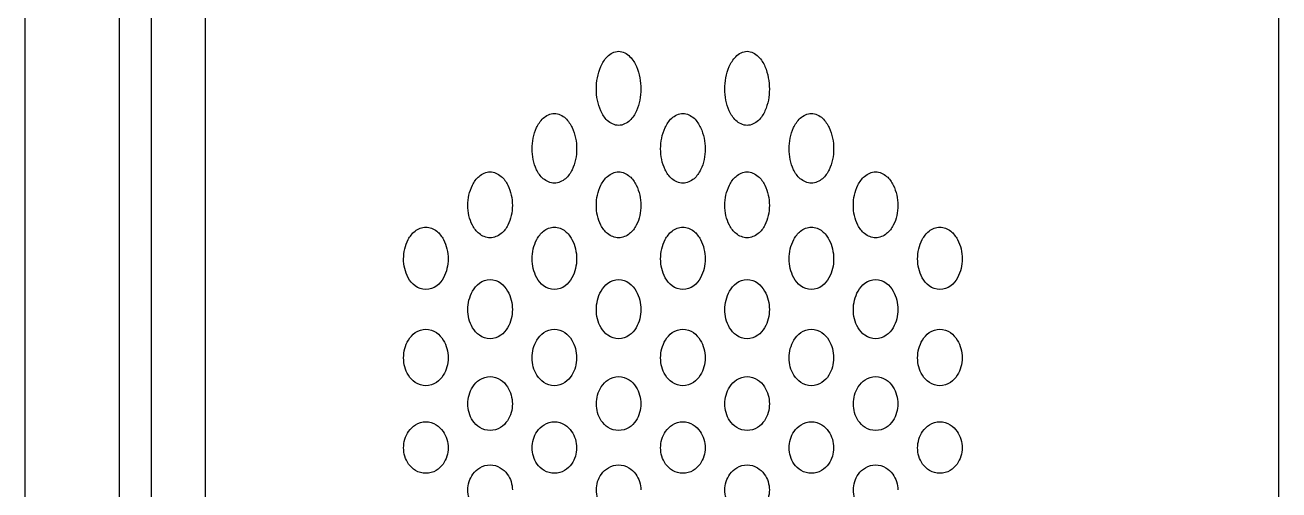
# Model space of a CAD drawing. Header units: millimetres. Extents: x 0 to 1189, y 0 to 841.
# Drawn here: x 505.9 to 590.4, y 305 to 336.3 of the extents above; entities that cross this region are included whole.
import ezdxf

# ---------------------------------------------------------------- set-up
doc = ezdxf.new("R2010")
doc.units = ezdxf.units.MM
doc.header["$LTSCALE"] = 65.395
doc.layers.get('0').update_dxf_attribs({"linetype": 'CONTINUOUS'})

msp = doc.modelspace()

# ---------------------------------------------------------------- linework, layer by layer
at = {"color": 7, "linetype": 'Continuous'}
for p, q in [((590.354, 247.109), (590.354, 597.109)), ((512.214, 257.109), (512.214, 475.828)), ((514.342, 473.933), (514.342, 257.109)), ((505.854, 274.585), (505.854, 470.139)), ((517.982, 426.109), (517.982, 247.109))]:
    msp.add_line(p, q, dxfattribs=at)
for points, knots in [([(544.354, 331.97), (544.354, 332.227), (544.4, 332.744), (544.626, 333.5), (545.034, 334.206), (545.571, 334.515), (545.854, 334.515)], [0, 0, 0, 0, 0.240575, 0.484184, 0.734844, 1, 1, 1, 1]), ([(545.854, 334.515), (546.136, 334.515), (546.673, 334.206), (547.081, 333.5), (547.307, 332.744), (547.354, 332.227), (547.354, 331.97)], [0, 0, 0, 0, 0.265174, 0.515833, 0.759432, 1, 1, 1, 1]), ([(553.014, 331.97), (553.014, 332.227), (553.06, 332.744), (553.286, 333.5), (553.695, 334.206), (554.231, 334.515), (554.514, 334.515)], [0, 0, 0, 0, 0.240575, 0.484185, 0.734845, 1, 1, 1, 1]), ([(554.514, 334.515), (554.796, 334.515), (555.333, 334.206), (555.741, 333.5), (555.967, 332.744), (556.014, 332.227), (556.014, 331.97)], [0, 0, 0, 0, 0.265174, 0.515833, 0.759432, 1, 1, 1, 1]), ([(545.854, 329.52), (545.576, 329.52), (545.043, 329.796), (544.622, 330.479), (544.398, 331.215), (544.354, 331.72), (544.354, 331.97)], [0, 0, 0, 0, 0.2667, 0.516456, 0.759158, 1, 1, 1, 1]), ([(547.354, 331.97), (547.354, 331.72), (547.309, 331.215), (547.085, 330.479), (546.665, 329.796), (546.131, 329.52), (545.854, 329.52)], [0, 0, 0, 0, 0.240832, 0.483533, 0.733301, 1, 1, 1, 1]), ([(554.514, 329.52), (554.236, 329.52), (553.703, 329.796), (553.282, 330.479), (553.058, 331.215), (553.014, 331.72), (553.014, 331.97)], [0, 0, 0, 0, 0.2667, 0.516456, 0.759158, 1, 1, 1, 1]), ([(556.014, 331.97), (556.014, 331.72), (555.969, 331.215), (555.745, 330.479), (555.325, 329.796), (554.791, 329.52), (554.514, 329.52)], [0, 0, 0, 0, 0.240832, 0.483533, 0.733301, 1, 1, 1, 1]), ([(540.023, 327.935), (540.023, 328.179), (540.071, 328.672), (540.302, 329.39), (540.724, 330.056), (541.249, 330.327), (541.523, 330.327)], [0, 0, 0, 0, 0.238601, 0.480854, 0.731765, 1, 1, 1, 1]), ([(541.523, 330.327), (541.798, 330.327), (542.323, 330.056), (542.745, 329.39), (542.976, 328.672), (543.023, 328.179), (543.023, 327.935)], [0, 0, 0, 0, 0.268263, 0.519154, 0.7614, 1, 1, 1, 1]), ([(548.684, 327.935), (548.684, 328.179), (548.731, 328.672), (548.962, 329.39), (549.384, 330.056), (549.91, 330.327), (550.184, 330.327)], [0, 0, 0, 0, 0.238601, 0.480854, 0.731765, 1, 1, 1, 1]), ([(550.184, 330.327), (550.458, 330.327), (550.983, 330.056), (551.405, 329.39), (551.636, 328.672), (551.684, 328.179), (551.684, 327.935)], [0, 0, 0, 0, 0.268263, 0.519154, 0.7614, 1, 1, 1, 1]), ([(557.344, 327.935), (557.344, 328.179), (557.392, 328.672), (557.622, 329.39), (558.044, 330.056), (558.57, 330.327), (558.844, 330.327)], [0, 0, 0, 0, 0.238601, 0.480854, 0.731765, 1, 1, 1, 1]), ([(558.844, 330.327), (559.118, 330.327), (559.644, 330.056), (560.066, 329.39), (560.296, 328.672), (560.344, 328.179), (560.344, 327.935)], [0, 0, 0, 0, 0.268263, 0.519154, 0.7614, 1, 1, 1, 1]), ([(541.523, 325.626), (541.253, 325.626), (540.732, 325.869), (540.299, 326.513), (540.069, 327.214), (540.023, 327.696), (540.023, 327.935)], [0, 0, 0, 0, 0.26974, 0.519887, 0.761186, 1, 1, 1, 1]), ([(543.023, 327.935), (543.023, 327.696), (542.977, 327.214), (542.748, 326.513), (542.315, 325.869), (541.793, 325.626), (541.523, 325.626)], [0, 0, 0, 0, 0.238816, 0.480126, 0.730301, 1, 1, 1, 1]), ([(550.184, 325.626), (549.914, 325.626), (549.392, 325.869), (548.959, 326.513), (548.73, 327.214), (548.684, 327.696), (548.684, 327.935)], [0, 0, 0, 0, 0.26974, 0.519887, 0.761186, 1, 1, 1, 1]), ([(551.684, 327.935), (551.684, 327.696), (551.638, 327.214), (551.409, 326.513), (550.975, 325.869), (550.454, 325.626), (550.184, 325.626)], [0, 0, 0, 0, 0.238816, 0.480126, 0.730301, 1, 1, 1, 1]), ([(558.844, 325.626), (558.574, 325.626), (558.052, 325.869), (557.619, 326.513), (557.39, 327.214), (557.344, 327.696), (557.344, 327.935)], [0, 0, 0, 0, 0.26974, 0.519887, 0.761186, 1, 1, 1, 1]), ([(560.344, 327.935), (560.344, 327.696), (560.298, 327.214), (560.069, 326.513), (559.635, 325.869), (559.114, 325.626), (558.844, 325.626)], [0, 0, 0, 0, 0.238816, 0.480126, 0.730301, 1, 1, 1, 1]), ([(535.693, 324.13), (535.693, 324.363), (535.742, 324.834), (535.978, 325.519), (536.412, 326.148), (536.927, 326.387), (537.193, 326.387)], [0, 0, 0, 0, 0.236649, 0.477626, 0.728914, 1, 1, 1, 1]), ([(537.193, 326.387), (537.46, 326.387), (537.974, 326.148), (538.409, 325.519), (538.644, 324.834), (538.693, 324.363), (538.693, 324.13)], [0, 0, 0, 0, 0.27111, 0.522379, 0.763351, 1, 1, 1, 1]), ([(544.354, 324.13), (544.354, 324.363), (544.403, 324.834), (544.638, 325.519), (545.073, 326.148), (545.587, 326.387), (545.854, 326.387)], [0, 0, 0, 0, 0.236649, 0.477626, 0.728914, 1, 1, 1, 1]), ([(545.854, 326.387), (546.12, 326.387), (546.635, 326.148), (547.069, 325.519), (547.304, 324.834), (547.354, 324.363), (547.354, 324.13)], [0, 0, 0, 0, 0.27111, 0.52238, 0.763351, 1, 1, 1, 1]), ([(553.014, 324.13), (553.014, 324.363), (553.063, 324.834), (553.298, 325.519), (553.733, 326.148), (554.247, 326.387), (554.514, 326.387)], [0, 0, 0, 0, 0.236649, 0.477626, 0.728914, 1, 1, 1, 1]), ([(554.514, 326.387), (554.781, 326.387), (555.295, 326.148), (555.729, 325.519), (555.965, 324.834), (556.014, 324.363), (556.014, 324.13)], [0, 0, 0, 0, 0.27111, 0.52238, 0.763351, 1, 1, 1, 1]), ([(561.674, 324.13), (561.674, 324.363), (561.723, 324.834), (561.959, 325.519), (562.393, 326.148), (562.907, 326.387), (563.174, 326.387)], [0, 0, 0, 0, 0.236649, 0.477626, 0.728914, 1, 1, 1, 1]), ([(563.174, 326.387), (563.441, 326.387), (563.955, 326.148), (564.389, 325.519), (564.625, 324.834), (564.674, 324.363), (564.674, 324.13)], [0, 0, 0, 0, 0.27111, 0.52238, 0.763351, 1, 1, 1, 1]), ([(537.193, 321.946), (536.93, 321.946), (536.42, 322.161), (535.975, 322.769), (535.741, 323.439), (535.693, 323.901), (535.693, 324.13)], [0, 0, 0, 0, 0.272556, 0.523171, 0.763175, 1, 1, 1, 1]), ([(538.693, 324.13), (538.693, 323.901), (538.646, 323.439), (538.411, 322.769), (537.966, 322.161), (537.457, 321.946), (537.193, 321.946)], [0, 0, 0, 0, 0.236826, 0.476838, 0.727478, 1, 1, 1, 1]), ([(545.854, 321.946), (545.59, 321.946), (545.081, 322.161), (544.636, 322.769), (544.401, 323.439), (544.354, 323.901), (544.354, 324.13)], [0, 0, 0, 0, 0.272556, 0.523171, 0.763175, 1, 1, 1, 1]), ([(547.354, 324.13), (547.354, 323.901), (547.306, 323.439), (547.072, 322.769), (546.626, 322.161), (546.117, 321.946), (545.854, 321.946)], [0, 0, 0, 0, 0.236826, 0.476838, 0.727478, 1, 1, 1, 1]), ([(554.514, 321.946), (554.251, 321.946), (553.741, 322.161), (553.296, 322.769), (553.061, 323.439), (553.014, 323.901), (553.014, 324.13)], [0, 0, 0, 0, 0.272556, 0.523171, 0.763174, 1, 1, 1, 1]), ([(556.014, 324.13), (556.014, 323.901), (555.966, 323.439), (555.732, 322.769), (555.287, 322.161), (554.777, 321.946), (554.514, 321.946)], [0, 0, 0, 0, 0.236826, 0.476838, 0.727478, 1, 1, 1, 1]), ([(563.174, 321.946), (562.911, 321.946), (562.401, 322.161), (561.956, 322.769), (561.722, 323.439), (561.674, 323.901), (561.674, 324.13)], [0, 0, 0, 0, 0.272556, 0.523171, 0.763175, 1, 1, 1, 1]), ([(564.674, 324.13), (564.674, 323.901), (564.627, 323.439), (564.392, 322.769), (563.947, 322.161), (563.437, 321.946), (563.174, 321.946)], [0, 0, 0, 0, 0.236826, 0.476838, 0.727478, 1, 1, 1, 1]), ([(531.363, 320.528), (531.363, 320.751), (531.414, 321.204), (531.654, 321.858), (532.099, 322.453), (532.603, 322.666), (532.863, 322.666)], [0, 0, 0, 0, 0.23452, 0.474127, 0.725943, 1, 1, 1, 1]), ([(532.863, 322.666), (533.124, 322.666), (533.628, 322.453), (534.072, 321.858), (534.313, 321.204), (534.363, 320.751), (534.363, 320.528)], [0, 0, 0, 0, 0.274089, 0.525877, 0.765479, 1, 1, 1, 1]), ([(540.023, 320.528), (540.023, 320.751), (540.074, 321.204), (540.314, 321.858), (540.759, 322.453), (541.263, 322.666), (541.523, 322.666)], [0, 0, 0, 0, 0.23452, 0.474127, 0.725943, 1, 1, 1, 1]), ([(541.523, 322.666), (541.784, 322.666), (542.288, 322.453), (542.733, 321.858), (542.973, 321.204), (543.023, 320.751), (543.023, 320.528)], [0, 0, 0, 0, 0.274088, 0.525877, 0.765479, 1, 1, 1, 1]), ([(548.684, 320.528), (548.684, 320.751), (548.734, 321.204), (548.975, 321.858), (549.419, 322.453), (549.923, 322.666), (550.184, 322.666)], [0, 0, 0, 0, 0.23452, 0.474127, 0.725943, 1, 1, 1, 1]), ([(550.184, 322.666), (550.444, 322.666), (550.948, 322.453), (551.393, 321.858), (551.633, 321.204), (551.684, 320.751), (551.684, 320.528)], [0, 0, 0, 0, 0.274088, 0.525877, 0.765479, 1, 1, 1, 1]), ([(557.344, 320.528), (557.344, 320.751), (557.394, 321.204), (557.635, 321.858), (558.08, 322.453), (558.583, 322.666), (558.844, 322.666)], [0, 0, 0, 0, 0.23452, 0.474127, 0.725943, 1, 1, 1, 1]), ([(558.844, 322.666), (559.105, 322.666), (559.608, 322.453), (560.053, 321.858), (560.293, 321.204), (560.344, 320.751), (560.344, 320.528)], [0, 0, 0, 0, 0.274088, 0.525877, 0.765479, 1, 1, 1, 1]), ([(566.004, 320.528), (566.004, 320.751), (566.055, 321.204), (566.295, 321.858), (566.74, 322.453), (567.244, 322.666), (567.504, 322.666)], [0, 0, 0, 0, 0.23452, 0.474127, 0.725943, 1, 1, 1, 1]), ([(567.504, 322.666), (567.765, 322.666), (568.269, 322.453), (568.713, 321.858), (568.954, 321.204), (569.004, 320.751), (569.004, 320.528)], [0, 0, 0, 0, 0.274089, 0.525877, 0.765479, 1, 1, 1, 1]), ([(532.863, 318.456), (532.606, 318.456), (532.107, 318.649), (531.652, 319.223), (531.412, 319.864), (531.363, 320.309), (531.363, 320.528)], [0, 0, 0, 0, 0.275499, 0.526732, 0.765348, 1, 1, 1, 1]), ([(534.363, 320.528), (534.363, 320.309), (534.314, 319.864), (534.074, 319.223), (533.62, 318.649), (533.121, 318.456), (532.863, 318.456)], [0, 0, 0, 0, 0.234652, 0.473277, 0.724544, 1, 1, 1, 1]), ([(541.523, 318.456), (541.266, 318.456), (540.767, 318.649), (540.312, 319.223), (540.072, 319.864), (540.023, 320.309), (540.023, 320.528)], [0, 0, 0, 0, 0.275499, 0.526732, 0.765348, 1, 1, 1, 1]), ([(543.023, 320.528), (543.023, 320.309), (542.975, 319.864), (542.735, 319.223), (542.28, 318.649), (541.781, 318.456), (541.523, 318.456)], [0, 0, 0, 0, 0.234652, 0.473277, 0.724544, 1, 1, 1, 1]), ([(550.184, 318.456), (549.926, 318.456), (549.427, 318.649), (548.973, 319.223), (548.733, 319.864), (548.684, 320.309), (548.684, 320.528)], [0, 0, 0, 0, 0.275499, 0.526732, 0.765348, 1, 1, 1, 1]), ([(551.684, 320.528), (551.684, 320.309), (551.635, 319.864), (551.395, 319.223), (550.94, 318.649), (550.441, 318.456), (550.184, 318.456)], [0, 0, 0, 0, 0.234652, 0.473277, 0.724544, 1, 1, 1, 1]), ([(558.844, 318.456), (558.586, 318.456), (558.087, 318.649), (557.633, 319.223), (557.393, 319.864), (557.344, 320.309), (557.344, 320.528)], [0, 0, 0, 0, 0.275499, 0.526732, 0.765348, 1, 1, 1, 1]), ([(560.344, 320.528), (560.344, 320.309), (560.295, 319.864), (560.055, 319.223), (559.6, 318.649), (559.101, 318.456), (558.844, 318.456)], [0, 0, 0, 0, 0.234652, 0.473277, 0.724544, 1, 1, 1, 1]), ([(567.504, 318.456), (567.247, 318.456), (566.748, 318.649), (566.293, 319.223), (566.053, 319.864), (566.004, 320.309), (566.004, 320.528)], [0, 0, 0, 0, 0.275499, 0.526732, 0.765348, 1, 1, 1, 1]), ([(569.004, 320.528), (569.004, 320.309), (568.955, 319.864), (568.715, 319.223), (568.261, 318.649), (567.762, 318.456), (567.504, 318.456)], [0, 0, 0, 0, 0.234652, 0.473277, 0.724544, 1, 1, 1, 1]), ([(535.693, 317.109), (535.693, 317.323), (535.745, 317.759), (535.991, 318.386), (536.445, 318.949), (536.938, 319.14), (537.193, 319.14)], [0, 0, 0, 0, 0.232426, 0.470778, 0.723204, 1, 1, 1, 1]), ([(537.193, 319.14), (537.448, 319.14), (537.942, 318.949), (538.396, 318.386), (538.641, 317.759), (538.693, 317.323), (538.693, 317.109)], [0, 0, 0, 0, 0.276823, 0.529225, 0.767572, 1, 1, 1, 1]), ([(544.354, 317.109), (544.354, 317.323), (544.405, 317.759), (544.651, 318.386), (545.105, 318.949), (545.599, 319.14), (545.854, 319.14)], [0, 0, 0, 0, 0.232426, 0.470778, 0.723204, 1, 1, 1, 1]), ([(545.854, 319.14), (546.109, 319.14), (546.602, 318.949), (547.056, 318.386), (547.302, 317.759), (547.354, 317.323), (547.354, 317.109)], [0, 0, 0, 0, 0.276823, 0.529225, 0.767572, 1, 1, 1, 1]), ([(553.014, 317.109), (553.014, 317.323), (553.066, 317.759), (553.311, 318.386), (553.766, 318.949), (554.259, 319.14), (554.514, 319.14)], [0, 0, 0, 0, 0.232427, 0.470778, 0.723205, 1, 1, 1, 1]), ([(554.514, 319.14), (554.769, 319.14), (555.262, 318.949), (555.717, 318.386), (555.962, 317.759), (556.014, 317.323), (556.014, 317.109)], [0, 0, 0, 0, 0.276823, 0.529225, 0.767572, 1, 1, 1, 1]), ([(561.674, 317.109), (561.674, 317.323), (561.726, 317.759), (561.971, 318.386), (562.426, 318.949), (562.919, 319.14), (563.174, 319.14)], [0, 0, 0, 0, 0.232426, 0.470778, 0.723204, 1, 1, 1, 1]), ([(563.174, 319.14), (563.429, 319.14), (563.922, 318.949), (564.377, 318.386), (564.622, 317.759), (564.674, 317.323), (564.674, 317.109)], [0, 0, 0, 0, 0.276823, 0.529225, 0.767572, 1, 1, 1, 1]), ([(537.193, 315.138), (536.941, 315.138), (536.453, 315.312), (535.989, 315.855), (535.744, 316.47), (535.693, 316.898), (535.693, 317.109)], [0, 0, 0, 0, 0.278199, 0.530127, 0.767478, 1, 1, 1, 1]), ([(538.693, 317.109), (538.693, 316.898), (538.643, 316.47), (538.398, 315.855), (537.934, 315.312), (537.446, 315.138), (537.193, 315.138)], [0, 0, 0, 0, 0.232522, 0.469879, 0.721835, 1, 1, 1, 1]), ([(545.854, 315.138), (545.601, 315.138), (545.113, 315.312), (544.649, 315.855), (544.404, 316.47), (544.354, 316.898), (544.354, 317.109)], [0, 0, 0, 0, 0.278199, 0.530128, 0.767478, 1, 1, 1, 1]), ([(547.354, 317.109), (547.354, 316.898), (547.303, 316.47), (547.058, 315.855), (546.594, 315.312), (546.106, 315.138), (545.854, 315.138)], [0, 0, 0, 0, 0.232522, 0.469879, 0.721835, 1, 1, 1, 1]), ([(554.514, 315.138), (554.262, 315.138), (553.773, 315.312), (553.31, 315.855), (553.064, 316.47), (553.014, 316.898), (553.014, 317.109)], [0, 0, 0, 0, 0.2782, 0.530127, 0.767477, 1, 1, 1, 1]), ([(556.014, 317.109), (556.014, 316.898), (555.964, 316.47), (555.718, 315.855), (555.254, 315.312), (554.766, 315.138), (554.514, 315.138)], [0, 0, 0, 0, 0.232522, 0.469879, 0.721835, 1, 1, 1, 1]), ([(563.174, 315.138), (562.922, 315.138), (562.433, 315.312), (561.97, 315.855), (561.724, 316.47), (561.674, 316.898), (561.674, 317.109)], [0, 0, 0, 0, 0.278199, 0.530128, 0.767478, 1, 1, 1, 1]), ([(564.674, 317.109), (564.674, 316.898), (564.624, 316.47), (564.378, 315.855), (563.915, 315.312), (563.426, 315.138), (563.174, 315.138)], [0, 0, 0, 0, 0.232522, 0.469879, 0.721835, 1, 1, 1, 1]), ([(531.363, 313.856), (531.363, 314.27), (531.532, 314.931), (532.129, 315.616), (532.613, 315.789), (532.863, 315.789)], [0, 0, 0, 0, 0.464824, 0.719071, 1, 1, 1, 1]), ([(532.863, 315.789), (533.113, 315.789), (533.597, 315.616), (534.195, 314.931), (534.363, 314.27), (534.363, 313.856)], [0, 0, 0, 0, 0.280961, 0.535178, 1, 1, 1, 1]), ([(540.023, 313.856), (540.023, 314.27), (540.192, 314.931), (540.789, 315.616), (541.273, 315.789), (541.523, 315.789)], [0, 0, 0, 0, 0.464824, 0.719071, 1, 1, 1, 1]), ([(541.523, 315.789), (541.774, 315.789), (542.258, 315.616), (542.855, 314.931), (543.023, 314.27), (543.023, 313.856)], [0, 0, 0, 0, 0.280961, 0.535178, 1, 1, 1, 1]), ([(548.684, 313.856), (548.684, 314.27), (548.852, 314.931), (549.45, 315.616), (549.933, 315.789), (550.184, 315.789)], [0, 0, 0, 0, 0.464824, 0.719071, 1, 1, 1, 1]), ([(550.184, 315.789), (550.434, 315.789), (550.918, 315.616), (551.515, 314.931), (551.684, 314.27), (551.684, 313.856)], [0, 0, 0, 0, 0.280961, 0.535178, 1, 1, 1, 1]), ([(557.344, 313.856), (557.344, 314.27), (557.513, 314.931), (558.11, 315.616), (558.594, 315.789), (558.844, 315.789)], [0, 0, 0, 0, 0.464824, 0.719071, 1, 1, 1, 1]), ([(558.844, 315.789), (559.094, 315.789), (559.578, 315.616), (560.175, 314.931), (560.344, 314.27), (560.344, 313.856)], [0, 0, 0, 0, 0.280961, 0.535178, 1, 1, 1, 1]), ([(566.004, 313.856), (566.004, 314.27), (566.173, 314.931), (566.77, 315.616), (567.254, 315.789), (567.504, 315.789)], [0, 0, 0, 0, 0.464824, 0.719071, 1, 1, 1, 1]), ([(567.504, 315.789), (567.754, 315.789), (568.238, 315.616), (568.836, 314.931), (569.004, 314.27), (569.004, 313.856)], [0, 0, 0, 0, 0.280961, 0.535178, 1, 1, 1, 1]), ([(532.863, 311.978), (532.615, 311.978), (532.136, 312.135), (531.528, 312.796), (531.363, 313.449), (531.363, 313.856)], [0, 0, 0, 0, 0.282381, 0.536268, 1, 1, 1, 1]), ([(534.363, 313.856), (534.363, 313.449), (534.198, 312.796), (533.59, 312.135), (533.111, 311.978), (532.863, 311.978)], [0, 0, 0, 0, 0.463737, 0.71766, 1, 1, 1, 1]), ([(541.523, 311.978), (541.276, 311.978), (540.796, 312.135), (540.188, 312.796), (540.023, 313.449), (540.023, 313.856)], [0, 0, 0, 0, 0.282381, 0.536269, 1, 1, 1, 1]), ([(543.023, 313.856), (543.024, 313.449), (542.858, 312.796), (542.25, 312.135), (541.771, 311.978), (541.523, 311.978)], [0, 0, 0, 0, 0.463737, 0.71766, 1, 1, 1, 1]), ([(550.184, 311.978), (549.936, 311.978), (549.457, 312.135), (548.849, 312.796), (548.684, 313.449), (548.684, 313.856)], [0, 0, 0, 0, 0.282381, 0.536269, 1, 1, 1, 1]), ([(551.684, 313.856), (551.684, 313.449), (551.519, 312.796), (550.911, 312.135), (550.431, 311.978), (550.184, 311.978)], [0, 0, 0, 0, 0.463737, 0.71766, 1, 1, 1, 1]), ([(558.844, 311.978), (558.596, 311.978), (558.117, 312.135), (557.509, 312.796), (557.344, 313.449), (557.344, 313.856)], [0, 0, 0, 0, 0.282381, 0.536269, 1, 1, 1, 1]), ([(560.344, 313.856), (560.344, 313.449), (560.179, 312.796), (559.571, 312.135), (559.092, 311.978), (558.844, 311.978)], [0, 0, 0, 0, 0.463737, 0.71766, 1, 1, 1, 1]), ([(567.504, 311.978), (567.256, 311.978), (566.777, 312.135), (566.169, 312.796), (566.004, 313.449), (566.004, 313.856)], [0, 0, 0, 0, 0.282381, 0.536268, 1, 1, 1, 1]), ([(569.004, 313.856), (569.004, 313.449), (568.839, 312.796), (568.231, 312.135), (567.752, 311.978), (567.504, 311.978)], [0, 0, 0, 0, 0.463737, 0.71766, 1, 1, 1, 1]), ([(535.693, 310.754), (535.693, 311.153), (535.868, 311.795), (536.473, 312.441), (536.948, 312.598), (537.193, 312.598)], [0, 0, 0, 0, 0.461146, 0.716313, 1, 1, 1, 1]), ([(537.193, 312.598), (537.439, 312.598), (537.914, 312.441), (538.518, 311.795), (538.693, 311.153), (538.693, 310.754)], [0, 0, 0, 0, 0.283713, 0.538856, 1, 1, 1, 1]), ([(544.354, 310.754), (544.354, 311.153), (544.529, 311.795), (545.133, 312.441), (545.608, 312.598), (545.854, 312.598)], [0, 0, 0, 0, 0.461146, 0.716313, 1, 1, 1, 1]), ([(545.854, 312.598), (546.099, 312.598), (546.574, 312.441), (547.179, 311.795), (547.353, 311.153), (547.354, 310.754)], [0, 0, 0, 0, 0.283712, 0.538857, 1, 1, 1, 1]), ([(553.014, 310.754), (553.014, 311.153), (553.189, 311.795), (553.793, 312.441), (554.268, 312.598), (554.514, 312.598)], [0, 0, 0, 0, 0.461146, 0.716315, 1, 1, 1, 1]), ([(554.514, 312.598), (554.76, 312.598), (555.234, 312.441), (555.839, 311.795), (556.014, 311.153), (556.014, 310.754)], [0, 0, 0, 0, 0.283712, 0.538857, 1, 1, 1, 1]), ([(561.674, 310.754), (561.674, 311.153), (561.849, 311.795), (562.454, 312.441), (562.928, 312.598), (563.174, 312.598)], [0, 0, 0, 0, 0.461146, 0.716313, 1, 1, 1, 1]), ([(563.174, 312.598), (563.42, 312.598), (563.895, 312.441), (564.499, 311.795), (564.674, 311.153), (564.674, 310.754)], [0, 0, 0, 0, 0.283712, 0.538857, 1, 1, 1, 1]), ([(537.193, 308.96), (536.95, 308.96), (536.48, 309.104), (535.865, 309.726), (535.693, 310.361), (535.693, 310.754)], [0, 0, 0, 0, 0.285106, 0.539997, 1, 1, 1, 1]), ([(538.693, 310.754), (538.693, 310.361), (538.521, 309.726), (537.907, 309.104), (537.437, 308.96), (537.193, 308.96)], [0, 0, 0, 0, 0.460008, 0.714927, 1, 1, 1, 1]), ([(545.854, 308.96), (545.61, 308.96), (545.14, 309.104), (544.526, 309.726), (544.354, 310.361), (544.354, 310.754)], [0, 0, 0, 0, 0.285105, 0.539997, 1, 1, 1, 1]), ([(547.354, 310.754), (547.354, 310.361), (547.182, 309.726), (546.567, 309.104), (546.097, 308.96), (545.854, 308.96)], [0, 0, 0, 0, 0.460008, 0.714927, 1, 1, 1, 1]), ([(554.514, 308.96), (554.27, 308.96), (553.8, 309.104), (553.186, 309.726), (553.014, 310.361), (553.014, 310.754)], [0, 0, 0, 0, 0.285107, 0.539996, 1, 1, 1, 1]), ([(556.014, 310.754), (556.014, 310.361), (555.842, 309.726), (555.227, 309.104), (554.757, 308.96), (554.514, 308.96)], [0, 0, 0, 0, 0.460008, 0.714927, 1, 1, 1, 1]), ([(563.174, 308.96), (562.93, 308.96), (562.46, 309.104), (561.846, 309.726), (561.674, 310.361), (561.674, 310.754)], [0, 0, 0, 0, 0.285105, 0.539997, 1, 1, 1, 1]), ([(564.674, 310.754), (564.674, 310.361), (564.502, 309.726), (563.888, 309.104), (563.418, 308.96), (563.174, 308.96)], [0, 0, 0, 0, 0.460008, 0.714927, 1, 1, 1, 1]), ([(531.363, 307.791), (531.363, 308.177), (531.545, 308.801), (532.156, 309.409), (532.622, 309.553), (532.863, 309.553)], [0, 0, 0, 0, 0.45743, 0.713778, 1, 1, 1, 1]), ([(532.863, 309.553), (533.105, 309.553), (533.571, 309.409), (534.181, 308.801), (534.363, 308.177), (534.363, 307.791)], [0, 0, 0, 0, 0.286254, 0.542591, 1, 1, 1, 1]), ([(540.023, 307.791), (540.023, 308.177), (540.205, 308.801), (540.816, 309.409), (541.282, 309.553), (541.523, 309.553)], [0, 0, 0, 0, 0.457431, 0.713779, 1, 1, 1, 1]), ([(541.523, 309.553), (541.765, 309.553), (542.231, 309.409), (542.842, 308.801), (543.023, 308.177), (543.023, 307.791)], [0, 0, 0, 0, 0.286254, 0.542591, 1, 1, 1, 1]), ([(548.684, 307.791), (548.684, 308.177), (548.865, 308.801), (549.476, 309.409), (549.942, 309.553), (550.184, 309.553)], [0, 0, 0, 0, 0.457431, 0.713779, 1, 1, 1, 1]), ([(550.184, 309.553), (550.425, 309.553), (550.891, 309.409), (551.502, 308.801), (551.684, 308.177), (551.684, 307.791)], [0, 0, 0, 0, 0.286254, 0.542591, 1, 1, 1, 1]), ([(557.344, 307.791), (557.344, 308.177), (557.526, 308.801), (558.137, 309.409), (558.602, 309.553), (558.844, 309.553)], [0, 0, 0, 0, 0.457431, 0.713779, 1, 1, 1, 1]), ([(558.844, 309.553), (559.086, 309.553), (559.551, 309.409), (560.162, 308.801), (560.344, 308.177), (560.344, 307.791)], [0, 0, 0, 0, 0.286254, 0.542591, 1, 1, 1, 1]), ([(566.004, 307.791), (566.004, 308.177), (566.186, 308.801), (566.797, 309.409), (567.263, 309.553), (567.504, 309.553)], [0, 0, 0, 0, 0.45743, 0.713778, 1, 1, 1, 1]), ([(567.504, 309.553), (567.746, 309.553), (568.212, 309.409), (568.822, 308.801), (569.004, 308.177), (569.004, 307.791)], [0, 0, 0, 0, 0.286254, 0.542591, 1, 1, 1, 1]), ([(532.863, 306.075), (532.624, 306.075), (532.162, 306.206), (531.543, 306.793), (531.363, 307.411), (531.363, 307.791)], [0, 0, 0, 0, 0.287583, 0.543757, 1, 1, 1, 1]), ([(534.363, 307.791), (534.363, 307.411), (534.184, 306.793), (533.564, 306.206), (533.103, 306.075), (532.863, 306.075)], [0, 0, 0, 0, 0.456219, 0.712373, 1, 1, 1, 1]), ([(541.523, 306.075), (541.284, 306.075), (540.822, 306.206), (540.203, 306.793), (540.023, 307.411), (540.023, 307.791)], [0, 0, 0, 0, 0.287583, 0.543757, 1, 1, 1, 1]), ([(543.023, 307.791), (543.023, 307.411), (542.844, 306.793), (542.224, 306.206), (541.763, 306.075), (541.523, 306.075)], [0, 0, 0, 0, 0.456219, 0.712374, 1, 1, 1, 1]), ([(550.184, 306.075), (549.944, 306.075), (549.483, 306.206), (548.863, 306.793), (548.684, 307.411), (548.684, 307.791)], [0, 0, 0, 0, 0.287583, 0.543757, 1, 1, 1, 1]), ([(551.684, 307.791), (551.684, 307.411), (551.504, 306.793), (550.885, 306.206), (550.423, 306.075), (550.184, 306.075)], [0, 0, 0, 0, 0.456219, 0.712374, 1, 1, 1, 1]), ([(558.844, 306.075), (558.604, 306.075), (558.143, 306.206), (557.523, 306.793), (557.344, 307.411), (557.344, 307.791)], [0, 0, 0, 0, 0.287583, 0.543757, 1, 1, 1, 1]), ([(560.344, 307.791), (560.344, 307.411), (560.165, 306.793), (559.545, 306.206), (559.084, 306.075), (558.844, 306.075)], [0, 0, 0, 0, 0.456219, 0.712374, 1, 1, 1, 1]), ([(567.504, 306.075), (567.265, 306.075), (566.803, 306.206), (566.184, 306.793), (566.004, 307.411), (566.004, 307.791)], [0, 0, 0, 0, 0.287583, 0.543757, 1, 1, 1, 1]), ([(569.004, 307.791), (569.004, 307.411), (568.825, 306.793), (568.205, 306.206), (567.744, 306.075), (567.504, 306.075)], [0, 0, 0, 0, 0.456219, 0.712373, 1, 1, 1, 1]), ([(535.693, 304.956), (535.693, 305.329), (535.882, 305.936), (536.497, 306.511), (536.955, 306.642), (537.193, 306.642)], [0, 0, 0, 0, 0.453378, 0.710888, 1, 1, 1, 1]), ([(537.193, 306.642), (537.431, 306.642), (537.89, 306.511), (538.504, 305.936), (538.693, 305.329), (538.693, 304.956)], [0, 0, 0, 0, 0.289155, 0.546649, 1, 1, 1, 1]), ([(544.353, 304.956), (544.353, 305.329), (544.542, 305.936), (545.157, 306.511), (545.615, 306.642), (545.854, 306.642)], [0, 0, 0, 0, 0.453378, 0.710889, 1, 1, 1, 1]), ([(545.854, 306.642), (546.092, 306.642), (546.55, 306.511), (547.165, 305.936), (547.354, 305.329), (547.354, 304.956)], [0, 0, 0, 0, 0.289154, 0.546649, 1, 1, 1, 1]), ([(553.014, 304.956), (553.014, 305.329), (553.203, 305.936), (553.817, 306.511), (554.276, 306.642), (554.514, 306.642)], [0, 0, 0, 0, 0.453379, 0.710889, 1, 1, 1, 1]), ([(554.514, 306.642), (554.752, 306.642), (555.21, 306.511), (555.825, 305.936), (556.014, 305.329), (556.014, 304.956)], [0, 0, 0, 0, 0.289154, 0.546649, 1, 1, 1, 1]), ([(561.674, 304.956), (561.674, 305.329), (561.863, 305.936), (562.478, 306.511), (562.936, 306.642), (563.174, 306.642)], [0, 0, 0, 0, 0.453378, 0.710889, 1, 1, 1, 1]), ([(563.174, 306.642), (563.412, 306.642), (563.87, 306.511), (564.485, 305.936), (564.674, 305.329), (564.674, 304.956)], [0, 0, 0, 0, 0.289154, 0.546649, 1, 1, 1, 1]), ([(537.193, 303.312), (536.957, 303.312), (536.503, 303.433), (535.88, 303.986), (535.693, 304.588), (535.693, 304.956)], [0, 0, 0, 0, 0.290447, 0.547864, 1, 1, 1, 1]), ([(545.854, 303.312), (545.617, 303.312), (545.163, 303.433), (544.54, 303.986), (544.354, 304.588), (544.353, 304.956)], [0, 0, 0, 0, 0.290447, 0.547864, 1, 1, 1, 1]), ([(554.514, 303.312), (554.277, 303.312), (553.824, 303.433), (553.201, 303.986), (553.014, 304.588), (553.014, 304.956)], [0, 0, 0, 0, 0.290453, 0.547864, 1, 1, 1, 1]), ([(556.014, 304.956), (556.014, 304.588), (555.827, 303.986), (555.204, 303.433), (554.75, 303.312), (554.514, 303.312)], [0, 0, 0, 0, 0.452107, 0.709493, 1, 1, 1, 1]), ([(563.174, 303.312), (562.938, 303.312), (562.484, 303.433), (561.861, 303.986), (561.674, 304.588), (561.674, 304.956)], [0, 0, 0, 0, 0.290447, 0.547864, 1, 1, 1, 1])]:
    msp.add_open_spline(points, degree=3, knots=knots, dxfattribs=at)

doc.saveas('drawing.dxf')
